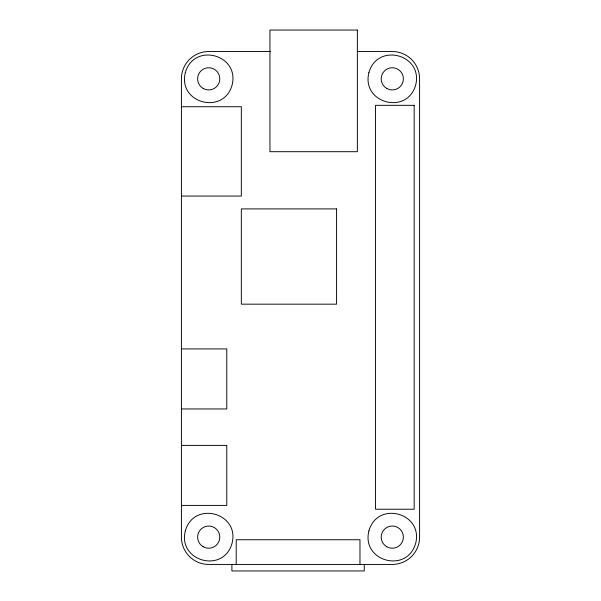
<?xml version="1.0" encoding="UTF-8"?>
<svg xmlns="http://www.w3.org/2000/svg" width="601" height="601" viewBox="0 0 601 601"><rect width="100%" height="100%" fill="white"/><g stroke="black" fill="none" stroke-linecap="round" stroke-linejoin="round"><path stroke-width="0.9" d="M270.525 51.528L208.712 51.528A27.3 27.3 0 0 0 181.412 78.829L181.412 537.121A27.3 27.3 0 0 0 208.712 564.429L392.288 564.429A27.3 27.3 0 0 0 419.588 537.121L419.588 78.829A27.3 27.3 0 0 0 392.288 51.528L357.362 51.528M181.412 106.73L241.332 106.73L241.332 196.061L181.412 196.061M181.412 348.926L226.78 348.926L226.78 408.95L181.412 408.95M181.412 445.386L226.78 445.386L226.78 505.411L181.412 505.411M364.289 564.429L364.289 570.95L231.896 570.95L231.896 564.429M359.969 564.429L359.969 539.736L236.216 539.736L236.216 564.429M185.348 72.571C177.528 103.184 223.542 115.512 232.076 85.094C239.897 54.481 193.883 42.153 185.348 72.571M185.348 530.863C177.528 561.154 223.031 573.842 231.896 543.822C240.475 513.074 193.95 500.182 185.348 530.863M368.924 72.571C361.103 103.184 407.117 115.512 415.652 85.094C423.472 54.481 377.458 42.153 368.924 72.571M368.924 530.863C361.103 561.477 407.117 573.805 415.652 543.387C423.472 512.773 377.458 500.445 368.924 530.863M357.362 30.05L269.939 30.05L269.939 151.7L357.362 151.7L357.362 30.05M414.172 105.325L375.527 105.325L375.527 509.22L414.172 509.22L414.172 105.325M336.583 208.908L241.332 208.908L241.332 304.166L336.583 304.166L336.583 208.908M386.743 88.437A11.088 11.088 0 0 0 403.384 78.829A11.088 11.088 0 0 0 386.743 69.228A11.088 11.088 0 0 0 386.743 88.437M203.168 88.437A11.088 11.088 0 0 0 219.801 78.829A11.088 11.088 0 0 0 203.168 69.228A11.088 11.088 0 0 0 203.168 88.437M203.168 546.73A11.088 11.088 0 0 0 219.801 537.121A11.088 11.088 0 0 0 203.168 527.52A11.088 11.088 0 0 0 203.168 546.73M386.743 546.73A11.088 11.088 0 0 0 403.384 537.121A11.088 11.088 0 0 0 386.743 527.52A11.088 11.088 0 0 0 386.743 546.73"/></g></svg>
